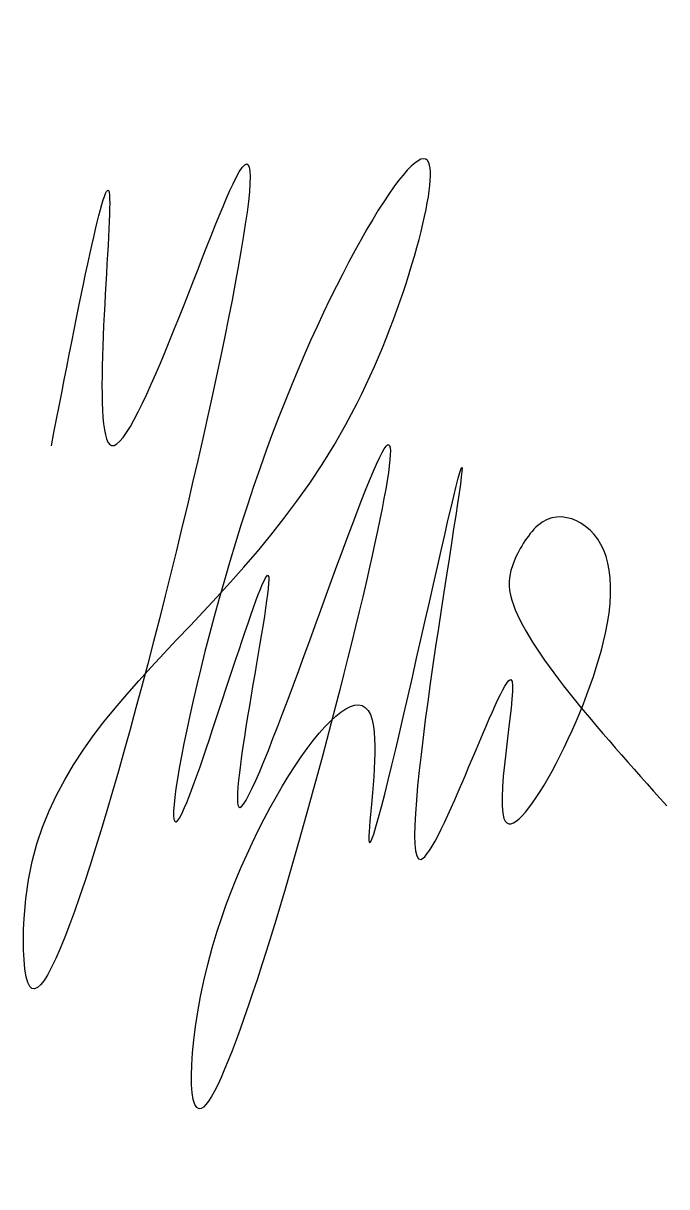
# Model space of a CAD drawing. Header units: millimetres. Extents: x -624062.2 to -624059.43, y 373649.22 to 373654.22.
import ezdxf

# ---------------------------------------------------------------- set-up
doc = ezdxf.new("R2010")
doc.units = ezdxf.units.MM
doc.layers.add('Роспись', color=5, linetype='Continuous')

msp = doc.modelspace()

# ---------------------------------------------------------------- linework, layer by layer
at = {"layer": 'Роспись'}
msp.add_open_spline([(-624062.0768, 373652.4036), (-624061.9579, 373653.0155), (-624061.7238, 373654.2196), (-624062.011, 373651.4807), (-624060.5111, 373656.0394), (-624062.1921, 373648.9676), (-624062.2016, 373651.2803), (-624060.9075, 373651.7076), (-624060.2269, 373654.213), (-624061.2909, 373652.4638), (-624061.77, 373649.8415), (-624060.9209, 373652.7325), (-624061.5587, 373649.7629), (-624059.9853, 373654.558), (-624061.5457, 373648.4327), (-624061.463, 373650.5022), (-624060.5782, 373651.7652), (-624060.8359, 373649.9035), (-624059.9638, 373654.1003), (-624060.8162, 373649.4714), (-624059.94, 373652.0119), (-624060.306, 373650.2487), (-624059.5798, 373651.5867), (-624059.7035, 373652.072), (-624059.9679, 373652.1229), (-624060.1181, 373651.8811), (-624060.1121, 373651.615), (-624059.7336, 373651.1926), (-624059.4336, 373650.8578)], degree=3, knots=[0, 0, 0, 0, 110607.611346, 217632.407905, 344222.037013, 692065.856536, 709658.973727, 973246.768796, 1081102.160226, 1222610.6615, 1380527.507422, 1486506.0513, 1595466.120782, 1719489.859782, 1966685.036958, 2047876.721681, 2172322.203198, 2219273.258804, 2382551.67501, 2539513.97214, 2643184.905603, 2722929.84269, 2831922.228627, 2902181.748185, 2931525.833539, 2957241.804505, 2991830.251237, 3123941.157413, 3123941.157413, 3123941.157413, 3123941.157413], dxfattribs=at)

doc.saveas('drawing.dxf')
